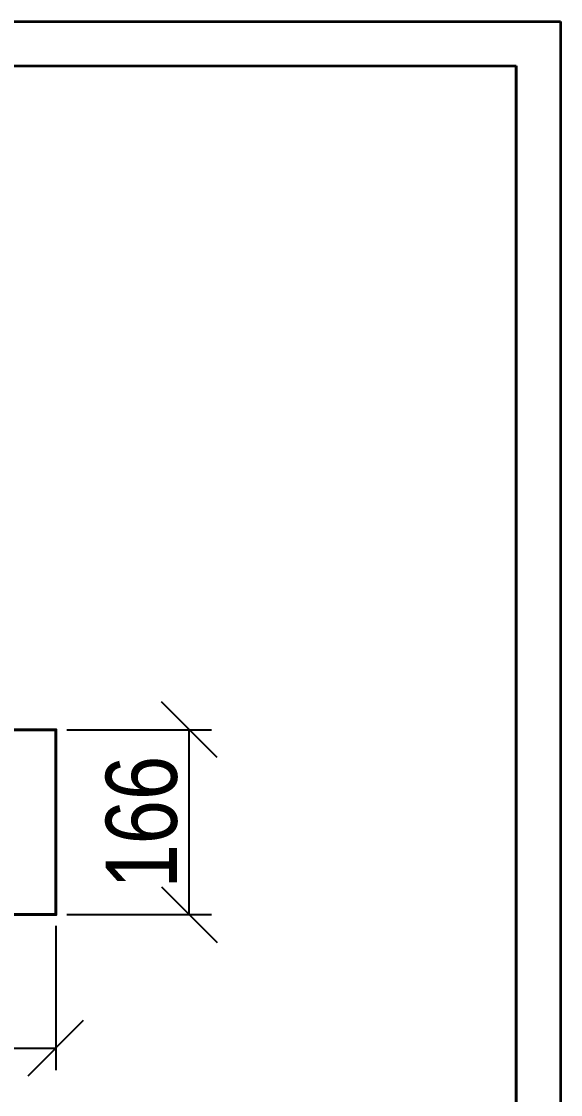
# Model space of a CAD drawing. Header units: millimetres. Extents: x 0 to 2376, y 0 to 1680.
# Drawn here: x 1891 to 2376, y 715 to 1680 of the extents above; entities that cross this region are included whole.
import ezdxf

# ---------------------------------------------------------------- set-up
doc = ezdxf.new("R2010")
doc.units = ezdxf.units.MM
doc.layers.get('0').update_dxf_attribs({"lineweight": 35})
doc.layers.add('Архио', color=252, linetype='Continuous', lineweight=40)
doc.layers.add('Размеры', color=5, linetype='Continuous', lineweight=9)
doc.styles.add('Размер', font='ARIAL.TTF', dxfattribs={"width": 0.8})
doc.dimstyles.new('M 1-1_h36_(M 1-8)', dxfattribs={"dimscale": 2, "dimtxt": 32, "dimasz": 25, "dimexe": 10, "dimexo": 5, "dimgap": 5, "dimtad": 1, "dimdec": 0, "dimtxsty": 'Размер', "dimblk": 'OBLIQUE', "dimcen": 2.5, "dimadec": 0, "dimazin": 0, "dimtfac": 1, "dimtdec": 0, "dimtmove": 0, "dimatfit": 3, "dimfxl": 0, "dimarcsym": 0})

# ---------------------------------------------------------------- blocks, each defined once
blk = doc.blocks.new('A$C49AA496E')
for p, q in [((0, 210), (297, 210)), ((297, 210), (297, 0)), ((20, 205), (292, 205)), ((292, 205), (292, 5))]:
    blk.add_line(p, q)
blk = doc.blocks.new('_Oblique')
at = {"color": 0, "linetype": 'ByBlock', "lineweight": -2}
blk.add_line((-0.5, -0.5), (0.5, 0.5), dxfattribs=at)
blk = doc.blocks.new('*D3')
at = {"layer": 'Defpoints', "color": 0}
for p in [(454, 876.86), (1922, 876.86), (1922, 756.86)]:
    blk.add_point(p, dxfattribs=at)
at = {"layer": 'Размеры', "color": 0, "lineweight": -2}
for p, q in [((454, 866.86), (454, 736.86)), ((1922, 866.86), (1922, 736.86)), ((454, 756.86), (1922, 756.86))]:
    blk.add_line(p, q, dxfattribs=at)
at = {"layer": 'Размеры', "color": 0, "lineweight": -2, "xscale": 50, "yscale": 50, "zscale": 50, "rotation": 180}
blk.add_blockref('_Oblique', (454, 756.86), dxfattribs=at)
at = {"layer": 'Размеры', "color": 0, "lineweight": -2, "xscale": 50, "yscale": 50, "zscale": 50}
blk.add_blockref('_Oblique', (1922, 756.86), dxfattribs=at)
at = {"layer": 'Размеры', "color": 0, "insert": (1188, 799.54), "char_height": 64, "attachment_point": 5, "style": 'Размер'}
blk.add_mtext('1468', dxfattribs=at)
blk = doc.blocks.new('*D4')
at = {"layer": 'Defpoints', "color": 0}
for p in [(1922, 1043.14), (2042, 1043.14), (1922, 876.86)]:
    blk.add_point(p, dxfattribs=at)
at = {"layer": 'Размеры', "color": 0, "lineweight": -2}
for p, q in [((1932, 1043.14), (2062, 1043.14)), ((2042, 876.86), (2042, 1043.14)), ((1932, 876.86), (2062, 876.86))]:
    blk.add_line(p, q, dxfattribs=at)
at = {"layer": 'Размеры', "color": 0, "lineweight": -2, "xscale": 50, "yscale": 50, "zscale": 50}
for p, rotation in [((2042, 1043.14), 90), ((2042, 876.86), 270)]:
    blk.add_blockref('_Oblique', p, dxfattribs=dict(at, rotation=rotation))
at = {"layer": 'Размеры', "color": 0, "insert": (1999.32, 960), "char_height": 64, "attachment_point": 5, "rotation": 90, "style": 'Размер'}
blk.add_mtext('166', dxfattribs=at)

msp = doc.modelspace()

# ---------------------------------------------------------------- linework, layer by layer
msp.add_lwpolyline([(2336, 160), (2336, 1640)])
at = {"layer": 'Архио'}
msp.add_lwpolyline([(454, 876.86), (1922, 876.86), (1922, 1043.14), (454, 1043.14)], close=True, dxfattribs=at)

# ---------------------------------------------------------------- block references
at = {"xscale": 8, "yscale": 8, "zscale": 8}
msp.add_blockref('A$C49AA496E', (0, 0), dxfattribs=at)

# ---------------------------------------------------------------- dimensions: what is measured, and where the dimension line sits
at = {"layer": 'Размеры'}
dim = msp.add_linear_dim(base=(2042, 1043.14), p1=(1922, 876.86), p2=(1922, 1043.14), angle=90, dimstyle='M 1-1_h36_(M 1-8)', dxfattribs=at)
dim.commit()
dim.dimension.update_dxf_attribs({"geometry": '*D4', "text_midpoint": (1999.32, 960)})
dim = msp.add_linear_dim(base=(1922, 756.86), p1=(454, 876.86), p2=(1922, 876.86), dimstyle='M 1-1_h36_(M 1-8)', dxfattribs=at)
dim.commit()
dim.dimension.update_dxf_attribs({"geometry": '*D3', "text_midpoint": (1188, 799.54)})

doc.saveas('drawing.dxf')
